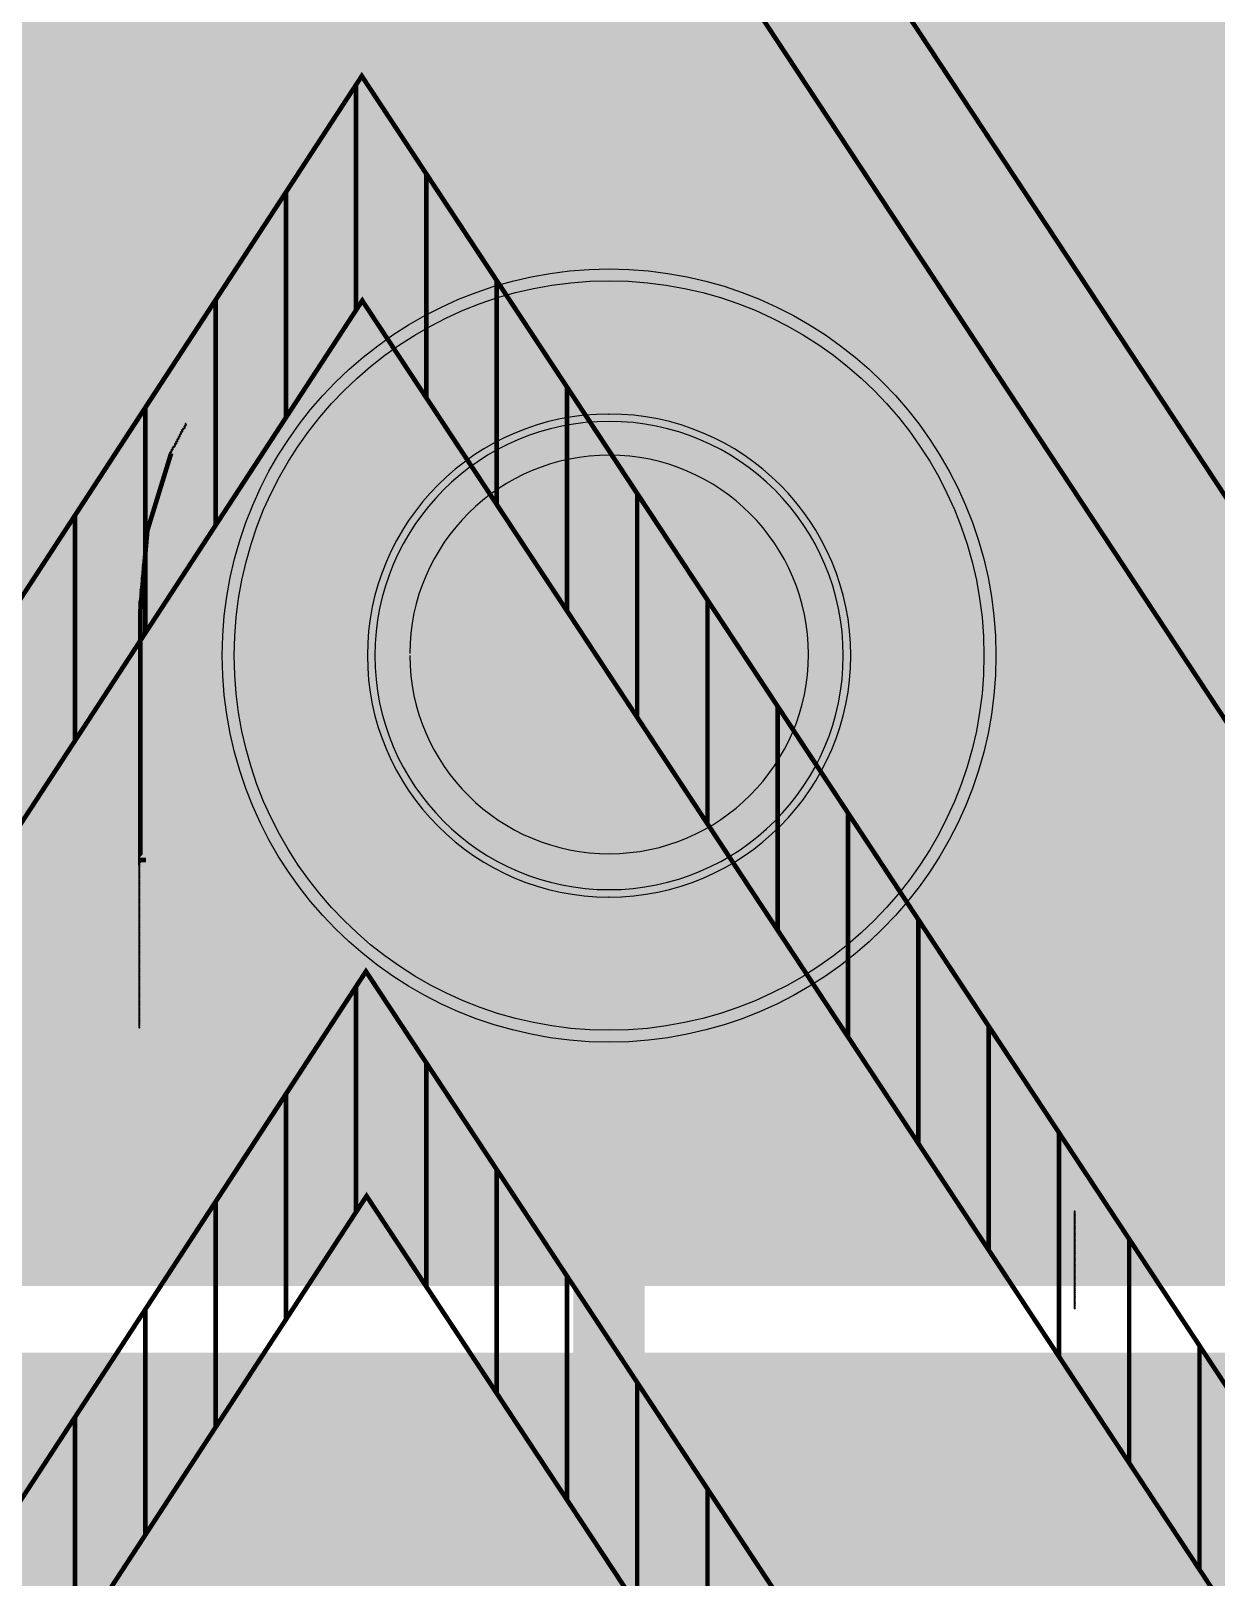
# Model space of a CAD drawing. Extents: x -57 to 2380, y -38 to 1737.
# Drawn here: x 566.4 to 666, y 459.1 to 589.1 of the extents above; entities that cross this region are included whole.
import ezdxf

# ---------------------------------------------------------------- set-up
doc = ezdxf.new("R2010")
doc.units = 9
for name, color, linetype, true_color in [('BottomLayer', 7, 'Continuous', 0x0000ff), ('BottomSolderMaskLayer', 7, 'Continuous', 0xaa00ff), ('Document', 7, 'Continuous', 0xffffff), ('Multi-Layer', 7, 'Continuous', 0xc0c0c0), ('TopLayer', 7, 'Continuous', 0xff0000), ('TopSilkLayer', 7, 'Continuous', 0xffff00), ('TopSolderMaskLayer', 7, 'Continuous', 0x800080)]:
    doc.layers.add(name, color=color, linetype=linetype, true_color=true_color)

msp = doc.modelspace()

# ---------------------------------------------------------------- hatches: boundary and pattern name
at = {"layer": 'BottomSolderMaskLayer'}
msp.add_hatch(color=256, dxfattribs=at).paths.add_polyline_path([(582.5, 536.61, 1), (647.5, 536.61, 1)])
at = {"layer": 'Document'}
for points in [[(830, 1191.61), (5, 1191.61), (5, 486.61), (830, 486.61)], [(765, 375.2), (765, 475.2), (65, 475.2), (65, 375.2)]]:
    msp.add_hatch(color=256, dxfattribs=at).paths.add_polyline_path(points)
at = {"layer": 'Multi-Layer'}
msp.add_hatch(color=256, dxfattribs=at).paths.add_polyline_path([(583.5, 536.61, 1), (646.5, 536.61, 1)])
at = {"layer": 'TopSolderMaskLayer'}
msp.add_hatch(color=256, dxfattribs=at).paths.add_polyline_path([(582.5, 536.61, 1), (647.5, 536.61, 1)])

# ---------------------------------------------------------------- linework, layer by layer
at = {"layer": 'BottomLayer', "const_width": 6}
msp.add_lwpolyline([(315, 536.61), (315, 425.2), (364.8, 475), (749, 475), (764, 490), (764, 638.4), (823.59, 698), (1461, 698), (1486.97, 723.97), (1486.97, 752.52), (1527.95, 793.5), (1537.63, 793.5), (1586.85, 793.5), (1680.9, 793.5), (1685.04, 789.37)], dxfattribs=at)
at = {"layer": 'BottomSolderMaskLayer'}
for points in [[(614.99, 556.91), (615.01, 556.91)], [(614.99, 516.31), (615.01, 516.31)]]:
    msp.add_lwpolyline(points, close=True, dxfattribs=at)
msp.add_circle((615, 536.61), 32.5, dxfattribs=at)
for centre, start, end in [((614.99, 536.61), 450, 270), ((615.01, 536.61), 270, 450)]:
    msp.add_arc(centre, 20.3, start, end, dxfattribs=at)
at = {"layer": 'Document'}
for points, const_width in [([(401.89, 1309.51), (593.49, 1019.54), (782.99, 1309.51), (1045.88, 1309.51), (727.92, 830.6), (1045.63, 349.48), (786.61, 349.48), (593.91, 641.68), (403.25, 349.48), (142.92, 349.48), (460.55, 830.49), (139.94, 1309.51), (401.89, 1309.51)], 0.39), ([(162.17, 359.84), (397.64, 359.84), (593.86, 660.56), (792.19, 359.84), (1026.38, 359.84), (715.5, 830.62), (1026.58, 1299.15), (788.59, 1299.15), (593.54, 1000.69), (396.32, 1299.15), (159.33, 1299.15), (472.99, 830.53), (162.17, 359.84)], 0.39), ([(1.9, 1186.61), (1.9, 486.61), (828.7, 486.61), (828.7, 1186.61), (1.9, 1186.61)], 6), ([(765, 586.61), (765, 486.61), (65, 486.61), (65, 586.61), (765, 586.61)], 5)]:
    msp.add_lwpolyline(points, close=True, dxfattribs=dict(at, const_width=const_width))
at = {"layer": 'Document', "const_width": 0.39}
for points in [[(420.17, 318.57), (594.22, 585.32), (770.16, 318.57)], [(682.32, 451.74), (664.61, 478.6), (623.27, 541.27), (617.36, 550.22), (611.46, 559.18), (599.65, 577.08), (594.22, 585.32), (587.84, 575.54), (581.93, 566.49), (576.02, 557.44), (570.12, 548.39), (564.21, 539.33), (552.4, 521.23), (546.5, 512.18), (540.59, 503.13), (534.69, 494.08), (463.82, 385.47)], [(593.74, 565.63), (593.74, 584.59)], [(599.65, 558.28), (599.65, 577.08)], [(587.84, 556.58), (587.84, 575.54)], [(605.55, 549.32), (605.55, 568.13)], [(425.77, 308.21), (594.26, 566.44), (605.55, 549.32), (611.46, 540.37), (617.36, 531.42), (623.27, 522.46), (629.17, 513.51), (652.8, 477.69), (658.7, 468.74), (682.32, 432.93)], [(581.93, 547.53), (581.93, 566.49)], [(764.58, 308.21), (594.26, 566.44)], [(611.46, 540.37), (611.46, 559.18)], [(576.02, 538.48), (576.02, 557.44)], [(575.7, 519.51), (575.6, 519.41), (575.6, 540.21), (576.2, 547.11), (578.2, 553.61)], [(617.36, 531.42), (617.36, 550.22)], [(570.12, 529.43), (570.12, 548.39)], [(623.27, 522.46), (623.27, 541.27)], [(629.17, 513.51), (629.17, 532.32)], [(635.08, 504.55), (635.08, 523.36)], [(576.1, 519.41), (575.6, 519.41)], [(640.98, 495.6), (640.98, 514.41)], [(442.69, 277.28), (594.57, 510.06), (748.1, 277.28)], [(670.51, 394.92), (640.98, 439.69), (629.17, 457.59), (623.27, 466.55), (594.57, 510.06), (587.84, 499.73), (576.02, 481.63), (564.21, 463.53), (552.4, 445.43), (540.59, 427.33), (528.78, 409.22), (499.25, 363.97), (487.44, 345.87), (475.63, 327.77), (463.82, 309.66)], [(593.74, 489.83), (593.74, 508.79)], [(646.89, 486.65), (646.89, 505.46)], [(599.65, 483.55), (599.65, 502.36)], [(587.84, 480.78), (587.84, 499.73)], [(652.8, 477.69), (652.8, 496.5)], [(605.55, 474.6), (605.55, 493.41)], [(742.53, 266.93), (594.62, 491.18), (448.3, 266.93)], [(457.91, 281.66), (511.06, 363.12), (546.5, 417.42), (552.4, 426.47), (581.93, 471.73), (594.62, 491.18), (617.36, 456.69), (635.08, 429.83), (640.98, 420.88), (646.89, 411.93), (670.51, 376.11)], [(581.93, 471.73), (581.93, 490.68)], [(658.7, 468.74), (658.7, 487.55)], [(611.46, 465.65), (611.46, 484.45)], [(576.02, 462.68), (576.02, 481.63)], [(664.61, 459.79), (664.61, 478.6)], [(617.36, 456.69), (617.36, 475.5)], [(570.12, 453.63), (570.12, 472.58)], [(623.27, 447.74), (623.27, 466.55)]]:
    msp.add_lwpolyline(points, dxfattribs=at)
at = {"layer": 'Document'}
for centre, radius, start, end in [((578.83, 554.96), 0.05, 66.8699, 6.8699), ((578.93, 555.16), 0.05, 66.8699, 6.8699), ((578.93, 555.06), 0.05, 66.8699, 6.8699), ((579.03, 555.36), 0.05, 66.8699, 6.8699), ((579.03, 555.26), 0.05, 66.8699, 6.8699), ((579.13, 555.56), 0.05, 66.8699, 6.8699), ((579.13, 555.46), 0.05, 66.8699, 6.8699), ((579.23, 555.66), 0.05, 66.8699, 6.8699), ((579.33, 555.86), 0.05, 66.8699, 6.8699), ((579.33, 555.76), 0.05, 66.8699, 6.8699), ((579.43, 556.06), 0.05, 66.8699, 6.8699), ((579.43, 555.96), 0.05, 66.8699, 6.8699), ((578.13, 553.66), 0.05, 66.8699, 6.8699), ((578.23, 553.86), 0.05, 66.8699, 6.8699), ((578.23, 553.76), 0.05, 66.8699, 6.8699), ((578.33, 554.06), 0.05, 66.8699, 6.8699), ((578.33, 553.96), 0.05, 66.8699, 6.8699), ((578.43, 554.16), 0.05, 66.8699, 6.8699), ((578.53, 554.36), 0.05, 66.8699, 6.8699), ((578.53, 554.26), 0.05, 66.8699, 6.8699), ((578.63, 554.56), 0.05, 66.8699, 6.8699), ((578.63, 554.46), 0.05, 66.8699, 6.8699), ((578.73, 554.76), 0.05, 66.8699, 6.8699), ((578.73, 554.66), 0.05, 66.8699, 6.8699), ((578.83, 554.86), 0.05, 66.8699, 6.8699), ((577.73, 552.36), 0.05, 66.8699, 6.8699), ((577.83, 552.66), 0.05, 66.8699, 6.8699), ((577.83, 552.56), 0.05, 66.8699, 6.8699), ((577.83, 552.46), 0.05, 66.8699, 6.8699), ((577.93, 553.06), 0.05, 66.8699, 6.8699), ((577.93, 552.96), 0.05, 66.8699, 6.8699), ((577.93, 552.86), 0.05, 66.8699, 6.8699), ((577.93, 552.76), 0.05, 66.8699, 6.8699), ((578.03, 553.36), 0.05, 66.8699, 6.8699), ((578.03, 553.26), 0.05, 66.8699, 6.8699), ((578.03, 553.16), 0.05, 66.8699, 6.8699), ((578.13, 553.56), 0.05, 66.8699, 6.8699), ((578.13, 553.46), 0.05, 66.8699, 6.8699), ((615, 536.7), 16.75, 180.3079, 179.6921), ((615, 536.7), 16.75, 180.3079, 179.6921), ((577.33, 551.06), 0.05, 66.8699, 6.8699), ((577.43, 551.36), 0.05, 66.8699, 6.8699), ((577.43, 551.26), 0.05, 66.8699, 6.8699), ((577.43, 551.16), 0.05, 66.8699, 6.8699), ((577.53, 551.66), 0.05, 66.8699, 6.8699), ((577.53, 551.56), 0.05, 66.8699, 6.8699), ((577.53, 551.46), 0.05, 66.8699, 6.8699), ((577.63, 552.06), 0.05, 66.8699, 6.8699), ((577.63, 551.96), 0.05, 66.8699, 6.8699), ((577.63, 551.86), 0.05, 66.8699, 6.8699), ((577.63, 551.76), 0.05, 66.8699, 6.8699), ((577.73, 552.26), 0.05, 66.8699, 6.8699), ((577.73, 552.16), 0.05, 66.8699, 6.8699), ((576.93, 549.76), 0.05, 66.8699, 6.8699), ((577.03, 550.06), 0.05, 66.8699, 6.8699), ((577.03, 549.96), 0.05, 66.8699, 6.8699), ((577.03, 549.86), 0.05, 66.8699, 6.8699), ((577.13, 550.36), 0.05, 66.8699, 6.8699), ((577.13, 550.26), 0.05, 66.8699, 6.8699), ((577.13, 550.16), 0.05, 66.8699, 6.8699), ((577.23, 550.76), 0.05, 66.8699, 6.8699), ((577.23, 550.66), 0.05, 66.8699, 6.8699), ((577.23, 550.56), 0.05, 66.8699, 6.8699), ((577.23, 550.46), 0.05, 66.8699, 6.8699), ((577.33, 550.96), 0.05, 66.8699, 6.8699), ((577.33, 550.86), 0.05, 66.8699, 6.8699), ((576.63, 548.76), 0.05, 66.8699, 6.8699), ((576.63, 548.66), 0.05, 66.8699, 6.8699), ((576.63, 548.56), 0.05, 66.8699, 6.8699), ((576.63, 548.46), 0.05, 66.8699, 6.8699), ((576.73, 549.06), 0.05, 66.8699, 6.8699), ((576.73, 548.96), 0.05, 66.8699, 6.8699), ((576.73, 548.86), 0.05, 66.8699, 6.8699), ((576.83, 549.36), 0.05, 66.8699, 6.8699), ((576.83, 549.26), 0.05, 66.8699, 6.8699), ((576.83, 549.16), 0.05, 66.8699, 6.8699), ((576.93, 549.66), 0.05, 66.8699, 6.8699), ((576.93, 549.56), 0.05, 66.8699, 6.8699), ((576.93, 549.46), 0.05, 66.8699, 6.8699), ((576.23, 547.46), 0.05, 66.8699, 6.8699), ((576.23, 547.36), 0.05, 66.8699, 6.8699), ((576.23, 547.26), 0.05, 66.8699, 6.8699), ((576.23, 547.16), 0.05, 66.8699, 6.8699), ((576.33, 547.76), 0.05, 66.8699, 6.8699), ((576.33, 547.66), 0.05, 66.8699, 6.8699), ((576.33, 547.56), 0.05, 66.8699, 6.8699), ((576.43, 548.06), 0.05, 66.8699, 6.8699), ((576.43, 547.96), 0.05, 66.8699, 6.8699), ((576.43, 547.86), 0.05, 66.8699, 6.8699), ((576.53, 548.36), 0.05, 66.8699, 6.8699), ((576.53, 548.26), 0.05, 66.8699, 6.8699), ((576.53, 548.16), 0.05, 66.8699, 6.8699), ((576.03, 546.26), 0.05, 66.8699, 6.8699), ((576.03, 546.16), 0.05, 66.8699, 6.8699), ((576.03, 546.06), 0.05, 66.8699, 6.8699), ((576.03, 545.96), 0.05, 66.8699, 6.8699), ((576.03, 545.86), 0.05, 66.8699, 6.8699), ((576.13, 547.06), 0.05, 66.8699, 6.8699), ((576.13, 546.96), 0.05, 66.8699, 6.8699), ((576.13, 546.86), 0.05, 66.8699, 6.8699), ((576.13, 546.76), 0.05, 66.8699, 6.8699), ((576.13, 546.66), 0.05, 66.8699, 6.8699), ((576.13, 546.56), 0.05, 66.8699, 6.8699), ((576.13, 546.46), 0.05, 66.8699, 6.8699), ((576.13, 546.36), 0.05, 66.8699, 6.8699), ((575.93, 545.26), 0.05, 66.8699, 6.8699), ((575.93, 545.16), 0.05, 66.8699, 6.8699), ((575.93, 545.06), 0.05, 66.8699, 6.8699), ((575.93, 544.96), 0.05, 66.8699, 6.8699), ((575.93, 544.86), 0.05, 66.8699, 6.8699), ((575.93, 544.76), 0.05, 66.8699, 6.8699), ((575.93, 544.66), 0.05, 66.8699, 6.8699), ((575.93, 544.56), 0.05, 66.8699, 6.8699), ((576.03, 545.76), 0.05, 66.8699, 6.8699), ((576.03, 545.66), 0.05, 66.8699, 6.8699), ((576.03, 545.56), 0.05, 66.8699, 6.8699), ((576.03, 545.46), 0.05, 66.8699, 6.8699), ((576.03, 545.36), 0.05, 66.8699, 6.8699), ((575.83, 544.26), 0.05, 66.8699, 6.8699), ((575.83, 544.16), 0.05, 66.8699, 6.8699), ((575.83, 544.06), 0.05, 66.8699, 6.8699), ((575.83, 543.96), 0.05, 66.8699, 6.8699), ((575.83, 543.86), 0.05, 66.8699, 6.8699), ((575.83, 543.76), 0.05, 66.8699, 6.8699), ((575.83, 543.66), 0.05, 66.8699, 6.8699), ((575.83, 543.56), 0.05, 66.8699, 6.8699), ((575.83, 543.46), 0.05, 66.8699, 6.8699), ((575.83, 543.36), 0.05, 66.8699, 6.8699), ((575.83, 543.26), 0.05, 66.8699, 6.8699), ((575.93, 544.46), 0.05, 66.8699, 6.8699), ((575.93, 544.36), 0.05, 66.8699, 6.8699), ((575.63, 542.16), 0.05, 66.8699, 6.8699), ((575.63, 542.06), 0.05, 66.8699, 6.8699), ((575.63, 541.96), 0.05, 66.8699, 6.8699), ((575.73, 543.16), 0.05, 66.8699, 6.8699), ((575.73, 543.06), 0.05, 66.8699, 6.8699), ((575.73, 542.96), 0.05, 66.8699, 6.8699), ((575.73, 542.86), 0.05, 66.8699, 6.8699), ((575.73, 542.76), 0.05, 66.8699, 6.8699), ((575.73, 542.66), 0.05, 66.8699, 6.8699), ((575.73, 542.56), 0.05, 66.8699, 6.8699), ((575.73, 542.46), 0.05, 66.8699, 6.8699), ((575.73, 542.36), 0.05, 66.8699, 6.8699), ((575.73, 542.26), 0.05, 66.8699, 6.8699), ((575.53, 541.16), 0.05, 66.8699, 6.8699), ((575.53, 541.06), 0.05, 66.8699, 6.8699), ((575.53, 540.96), 0.05, 66.8699, 6.8699), ((575.53, 540.86), 0.05, 66.8699, 6.8699), ((575.53, 540.76), 0.05, 66.8699, 6.8699), ((575.53, 540.66), 0.05, 66.8699, 6.8699), ((575.63, 541.86), 0.05, 66.8699, 6.8699), ((575.63, 541.76), 0.05, 66.8699, 6.8699), ((575.63, 541.66), 0.05, 66.8699, 6.8699), ((575.63, 541.56), 0.05, 66.8699, 6.8699), ((575.63, 541.46), 0.05, 66.8699, 6.8699), ((575.63, 541.36), 0.05, 66.8699, 6.8699), ((575.63, 541.26), 0.05, 66.8699, 6.8699), ((575.53, 540.56), 0.05, 66.8699, 6.8699), ((575.53, 540.46), 0.05, 66.8699, 6.8699), ((575.53, 540.36), 0.05, 66.8699, 6.8699), ((575.53, 540.26), 0.05, 66.8699, 6.8699), ((575.53, 540.16), 0.05, 66.8699, 6.8699), ((575.53, 540.06), 0.05, 66.8699, 6.8699), ((575.53, 539.96), 0.05, 66.8699, 6.8699), ((575.53, 539.86), 0.05, 66.8699, 6.8699), ((575.53, 539.76), 0.05, 66.8699, 6.8699), ((575.53, 539.66), 0.05, 66.8699, 6.8699), ((575.53, 539.56), 0.05, 66.8699, 6.8699), ((575.53, 539.46), 0.05, 66.8699, 6.8699), ((575.53, 539.36), 0.05, 66.8699, 6.8699), ((575.53, 539.26), 0.05, 66.8699, 6.8699), ((575.53, 539.16), 0.05, 66.8699, 6.8699), ((575.53, 539.06), 0.05, 66.8699, 6.8699), ((575.53, 538.96), 0.05, 66.8699, 6.8699), ((575.53, 538.86), 0.05, 66.8699, 6.8699), ((575.53, 538.76), 0.05, 66.8699, 6.8699), ((575.53, 538.66), 0.05, 66.8699, 6.8699), ((575.53, 538.56), 0.05, 66.8699, 6.8699), ((575.53, 538.46), 0.05, 66.8699, 6.8699), ((575.53, 538.36), 0.05, 66.8699, 6.8699), ((575.53, 538.26), 0.05, 66.8699, 6.8699), ((575.53, 538.16), 0.05, 66.8699, 6.8699), ((575.53, 538.06), 0.05, 66.8699, 6.8699), ((575.53, 537.96), 0.05, 66.8699, 6.8699), ((575.53, 537.86), 0.05, 66.8699, 6.8699), ((575.53, 537.76), 0.05, 66.8699, 6.8699), ((575.53, 537.66), 0.05, 66.8699, 6.8699), ((575.53, 537.56), 0.05, 66.8699, 6.8699), ((575.53, 537.46), 0.05, 66.8699, 6.8699), ((575.53, 537.36), 0.05, 66.8699, 6.8699), ((575.53, 537.26), 0.05, 66.8699, 6.8699), ((575.53, 537.16), 0.05, 66.8699, 6.8699), ((575.53, 537.06), 0.05, 66.8699, 6.8699), ((575.53, 536.96), 0.05, 66.8699, 6.8699), ((575.53, 536.86), 0.05, 66.8699, 6.8699), ((575.53, 536.76), 0.05, 66.8699, 6.8699), ((575.53, 536.66), 0.05, 66.8699, 6.8699), ((575.53, 536.56), 0.05, 66.8699, 6.8699), ((575.53, 536.46), 0.05, 66.8699, 6.8699), ((575.53, 536.36), 0.05, 66.8699, 6.8699), ((575.53, 536.26), 0.05, 66.8699, 6.8699), ((575.53, 536.16), 0.05, 66.8699, 6.8699), ((575.53, 536.06), 0.05, 66.8699, 6.8699), ((575.53, 535.96), 0.05, 66.8699, 6.8699), ((575.53, 535.86), 0.05, 66.8699, 6.8699), ((575.53, 535.76), 0.05, 66.8699, 6.8699), ((575.53, 535.66), 0.05, 66.8699, 6.8699), ((575.53, 535.56), 0.05, 66.8699, 6.8699), ((575.53, 535.46), 0.05, 66.8699, 6.8699), ((575.53, 535.36), 0.05, 66.8699, 6.8699), ((575.53, 535.26), 0.05, 66.8699, 6.8699), ((575.53, 535.16), 0.05, 66.8699, 6.8699), ((575.53, 535.06), 0.05, 66.8699, 6.8699), ((575.53, 534.96), 0.05, 66.8699, 6.8699), ((575.53, 534.86), 0.05, 66.8699, 6.8699), ((575.53, 534.76), 0.05, 66.8699, 6.8699), ((575.53, 534.66), 0.05, 66.8699, 6.8699), ((575.53, 534.56), 0.05, 66.8699, 6.8699), ((575.53, 534.46), 0.05, 66.8699, 6.8699), ((575.53, 534.36), 0.05, 66.8699, 6.8699), ((575.53, 534.26), 0.05, 66.8699, 6.8699), ((575.53, 534.16), 0.05, 66.8699, 6.8699), ((575.53, 534.06), 0.05, 66.8699, 6.8699), ((575.53, 533.96), 0.05, 66.8699, 6.8699), ((575.53, 533.86), 0.05, 66.8699, 6.8699), ((575.53, 533.76), 0.05, 66.8699, 6.8699), ((575.53, 533.66), 0.05, 66.8699, 6.8699), ((575.53, 533.56), 0.05, 66.8699, 6.8699), ((575.53, 533.46), 0.05, 66.8699, 6.8699), ((575.53, 533.36), 0.05, 66.8699, 6.8699), ((575.53, 533.26), 0.05, 66.8699, 6.8699), ((575.53, 533.16), 0.05, 66.8699, 6.8699), ((575.53, 533.06), 0.05, 66.8699, 6.8699), ((575.53, 532.96), 0.05, 66.8699, 6.8699), ((575.53, 532.86), 0.05, 66.8699, 6.8699), ((575.53, 532.76), 0.05, 66.8699, 6.8699), ((575.53, 532.66), 0.05, 66.8699, 6.8699), ((575.53, 532.56), 0.05, 66.8699, 6.8699), ((575.53, 532.46), 0.05, 66.8699, 6.8699), ((575.53, 532.36), 0.05, 66.8699, 6.8699), ((575.53, 532.26), 0.05, 66.8699, 6.8699), ((575.53, 532.16), 0.05, 66.8699, 6.8699), ((575.53, 532.06), 0.05, 66.8699, 6.8699), ((575.53, 531.96), 0.05, 66.8699, 6.8699), ((575.53, 531.86), 0.05, 66.8699, 6.8699), ((575.53, 531.76), 0.05, 66.8699, 6.8699), ((575.53, 531.66), 0.05, 66.8699, 6.8699), ((575.53, 531.56), 0.05, 66.8699, 6.8699), ((575.53, 531.46), 0.05, 66.8699, 6.8699), ((575.53, 531.36), 0.05, 66.8699, 6.8699), ((575.53, 531.26), 0.05, 66.8699, 6.8699), ((575.53, 531.16), 0.05, 66.8699, 6.8699), ((575.53, 531.06), 0.05, 66.8699, 6.8699), ((575.53, 530.96), 0.05, 66.8699, 6.8699), ((575.53, 530.86), 0.05, 66.8699, 6.8699), ((575.53, 530.76), 0.05, 66.8699, 6.8699), ((575.53, 530.66), 0.05, 66.8699, 6.8699), ((575.53, 530.56), 0.05, 66.8699, 6.8699), ((575.53, 530.46), 0.05, 66.8699, 6.8699), ((575.53, 530.36), 0.05, 66.8699, 6.8699), ((575.53, 530.26), 0.05, 66.8699, 6.8699), ((575.53, 530.16), 0.05, 66.8699, 6.8699), ((575.53, 530.06), 0.05, 66.8699, 6.8699), ((575.53, 529.96), 0.05, 66.8699, 6.8699), ((575.53, 529.86), 0.05, 66.8699, 6.8699), ((575.53, 529.76), 0.05, 66.8699, 6.8699), ((575.53, 529.66), 0.05, 66.8699, 6.8699), ((575.53, 529.56), 0.05, 66.8699, 6.8699), ((575.53, 529.46), 0.05, 66.8699, 6.8699), ((575.53, 529.36), 0.05, 66.8699, 6.8699), ((575.53, 529.26), 0.05, 66.8699, 6.8699), ((575.53, 529.16), 0.05, 66.8699, 6.8699), ((575.53, 529.06), 0.05, 66.8699, 6.8699), ((575.53, 528.96), 0.05, 66.8699, 6.8699), ((575.53, 528.86), 0.05, 66.8699, 6.8699), ((575.53, 528.76), 0.05, 66.8699, 6.8699), ((575.53, 528.66), 0.05, 66.8699, 6.8699), ((575.53, 528.56), 0.05, 66.8699, 6.8699), ((575.53, 528.46), 0.05, 66.8699, 6.8699), ((575.53, 528.36), 0.05, 66.8699, 6.8699), ((575.53, 528.26), 0.05, 66.8699, 6.8699), ((575.53, 528.16), 0.05, 66.8699, 6.8699), ((575.53, 528.06), 0.05, 66.8699, 6.8699), ((575.53, 527.96), 0.05, 66.8699, 6.8699), ((575.53, 527.86), 0.05, 66.8699, 6.8699), ((575.53, 527.76), 0.05, 66.8699, 6.8699), ((575.53, 527.66), 0.05, 66.8699, 6.8699), ((575.53, 527.56), 0.05, 66.8699, 6.8699), ((575.53, 527.46), 0.05, 66.8699, 6.8699), ((575.53, 527.36), 0.05, 66.8699, 6.8699), ((575.53, 527.26), 0.05, 66.8699, 6.8699), ((575.53, 527.16), 0.05, 66.8699, 6.8699), ((575.53, 527.06), 0.05, 66.8699, 6.8699), ((575.53, 526.96), 0.05, 66.8699, 6.8699), ((575.53, 526.86), 0.05, 66.8699, 6.8699), ((575.53, 526.76), 0.05, 66.8699, 6.8699), ((575.53, 526.66), 0.05, 66.8699, 6.8699), ((575.53, 526.56), 0.05, 66.8699, 6.8699), ((575.53, 526.46), 0.05, 66.8699, 6.8699), ((575.53, 526.36), 0.05, 66.8699, 6.8699), ((575.53, 526.26), 0.05, 66.8699, 6.8699), ((575.53, 526.16), 0.05, 66.8699, 6.8699), ((575.53, 526.06), 0.05, 66.8699, 6.8699), ((575.53, 525.96), 0.05, 66.8699, 6.8699), ((575.53, 525.86), 0.05, 66.8699, 6.8699), ((575.53, 525.76), 0.05, 66.8699, 6.8699), ((575.53, 525.66), 0.05, 66.8699, 6.8699), ((575.53, 525.56), 0.05, 66.8699, 6.8699), ((575.53, 525.46), 0.05, 66.8699, 6.8699), ((575.53, 525.36), 0.05, 66.8699, 6.8699), ((575.53, 525.26), 0.05, 66.8699, 6.8699), ((575.53, 525.16), 0.05, 66.8699, 6.8699), ((575.53, 525.06), 0.05, 66.8699, 6.8699), ((575.53, 524.96), 0.05, 66.8699, 6.8699), ((575.53, 524.86), 0.05, 66.8699, 6.8699), ((575.53, 524.76), 0.05, 66.8699, 6.8699), ((575.53, 524.66), 0.05, 66.8699, 6.8699), ((575.53, 524.56), 0.05, 66.8699, 6.8699), ((575.53, 524.46), 0.05, 66.8699, 6.8699), ((575.53, 524.36), 0.05, 66.8699, 6.8699), ((575.53, 524.26), 0.05, 66.8699, 6.8699), ((575.53, 524.16), 0.05, 66.8699, 6.8699), ((575.53, 524.06), 0.05, 66.8699, 6.8699), ((575.53, 523.96), 0.05, 66.8699, 6.8699), ((575.53, 523.86), 0.05, 66.8699, 6.8699), ((575.53, 523.76), 0.05, 66.8699, 6.8699), ((575.53, 523.66), 0.05, 66.8699, 6.8699), ((575.53, 523.56), 0.05, 66.8699, 6.8699), ((575.53, 523.46), 0.05, 66.8699, 6.8699), ((575.53, 523.36), 0.05, 66.8699, 6.8699), ((575.53, 523.26), 0.05, 66.8699, 6.8699), ((575.53, 523.16), 0.05, 66.8699, 6.8699), ((575.53, 523.06), 0.05, 66.8699, 6.8699), ((575.53, 522.96), 0.05, 66.8699, 6.8699), ((575.53, 522.86), 0.05, 66.8699, 6.8699), ((575.53, 522.76), 0.05, 66.8699, 6.8699), ((575.53, 522.66), 0.05, 66.8699, 6.8699), ((575.53, 522.56), 0.05, 66.8699, 6.8699), ((575.53, 522.46), 0.05, 66.8699, 6.8699), ((575.53, 522.36), 0.05, 66.8699, 6.8699), ((575.53, 522.26), 0.05, 66.8699, 6.8699), ((575.53, 522.16), 0.05, 66.8699, 6.8699), ((575.53, 522.06), 0.05, 66.8699, 6.8699), ((575.53, 521.96), 0.05, 66.8699, 6.8699), ((575.53, 521.86), 0.05, 66.8699, 6.8699), ((575.53, 521.76), 0.05, 66.8699, 6.8699), ((575.53, 521.66), 0.05, 66.8699, 6.8699), ((575.53, 521.56), 0.05, 66.8699, 6.8699), ((575.53, 521.46), 0.05, 66.8699, 6.8699), ((575.53, 521.36), 0.05, 66.8699, 6.8699), ((575.53, 521.26), 0.05, 66.8699, 6.8699), ((575.53, 521.16), 0.05, 66.8699, 6.8699), ((575.53, 521.06), 0.05, 66.8699, 6.8699), ((575.53, 520.96), 0.05, 66.8699, 6.8699), ((575.53, 520.86), 0.05, 66.8699, 6.8699), ((575.53, 520.76), 0.05, 66.8699, 6.8699), ((575.53, 520.66), 0.05, 66.8699, 6.8699), ((575.53, 520.56), 0.05, 66.8699, 6.8699), ((575.53, 520.46), 0.05, 66.8699, 6.8699), ((575.53, 520.36), 0.05, 66.8699, 6.8699), ((575.53, 520.26), 0.05, 66.8699, 6.8699), ((575.53, 520.16), 0.05, 66.8699, 6.8699), ((575.53, 520.06), 0.05, 66.8699, 6.8699), ((575.53, 519.96), 0.05, 66.8699, 6.8699), ((575.53, 519.86), 0.05, 66.8699, 6.8699), ((575.53, 519.76), 0.05, 66.8699, 6.8699), ((575.53, 519.66), 0.05, 66.8699, 6.8699), ((575.53, 519.56), 0.05, 66.8699, 6.8699), ((575.53, 519.46), 0.05, 66.8699, 6.8699), ((575.53, 519.36), 0.05, 66.8699, 6.8699), ((575.53, 519.26), 0.05, 66.8699, 6.8699), ((575.53, 519.16), 0.05, 66.8699, 6.8699), ((575.53, 519.06), 0.05, 66.8699, 6.8699), ((575.53, 518.96), 0.05, 66.8699, 6.8699), ((575.53, 518.86), 0.05, 66.8699, 6.8699), ((575.53, 518.76), 0.05, 66.8699, 6.8699), ((575.53, 518.66), 0.05, 66.8699, 6.8699), ((575.53, 518.56), 0.05, 66.8699, 6.8699), ((575.63, 519.36), 0.05, 66.8699, 6.8699), ((575.53, 518.46), 0.05, 66.8699, 6.8699), ((575.53, 518.36), 0.05, 66.8699, 6.8699), ((575.53, 518.26), 0.05, 66.8699, 6.8699), ((575.53, 518.16), 0.05, 66.8699, 6.8699), ((575.53, 518.06), 0.05, 66.8699, 6.8699), ((575.53, 517.96), 0.05, 66.8699, 6.8699), ((575.53, 517.86), 0.05, 66.8699, 6.8699), ((575.53, 517.76), 0.05, 66.8699, 6.8699), ((575.53, 517.66), 0.05, 66.8699, 6.8699), ((575.53, 517.56), 0.05, 66.8699, 6.8699), ((575.53, 517.46), 0.05, 66.8699, 6.8699), ((575.53, 517.36), 0.05, 66.8699, 6.8699), ((575.53, 517.26), 0.05, 66.8699, 6.8699), ((575.53, 517.16), 0.05, 66.8699, 6.8699), ((575.53, 517.06), 0.05, 66.8699, 6.8699), ((575.53, 516.96), 0.05, 66.8699, 6.8699), ((575.53, 516.86), 0.05, 66.8699, 6.8699), ((575.53, 516.76), 0.05, 66.8699, 6.8699), ((575.53, 516.66), 0.05, 66.8699, 6.8699), ((575.53, 516.56), 0.05, 66.8699, 6.8699), ((575.53, 516.46), 0.05, 66.8699, 6.8699), ((575.53, 516.36), 0.05, 66.8699, 6.8699), ((575.53, 516.26), 0.05, 66.8699, 6.8699), ((575.53, 516.16), 0.05, 66.8699, 6.8699), ((575.53, 516.06), 0.05, 66.8699, 6.8699), ((575.53, 515.96), 0.05, 66.8699, 6.8699), ((575.53, 515.86), 0.05, 66.8699, 6.8699), ((575.53, 515.76), 0.05, 66.8699, 6.8699), ((575.53, 515.66), 0.05, 66.8699, 6.8699), ((575.53, 515.56), 0.05, 66.8699, 6.8699), ((575.53, 515.46), 0.05, 66.8699, 6.8699), ((575.53, 515.36), 0.05, 66.8699, 6.8699), ((575.53, 515.26), 0.05, 66.8699, 6.8699), ((575.53, 515.16), 0.05, 66.8699, 6.8699), ((575.53, 515.06), 0.05, 66.8699, 6.8699), ((575.53, 514.96), 0.05, 66.8699, 6.8699), ((575.53, 514.86), 0.05, 66.8699, 6.8699), ((575.53, 514.76), 0.05, 66.8699, 6.8699), ((575.53, 514.66), 0.05, 66.8699, 6.8699), ((575.53, 514.56), 0.05, 66.8699, 6.8699), ((575.53, 514.46), 0.05, 66.8699, 6.8699), ((575.53, 514.36), 0.05, 66.8699, 6.8699), ((575.53, 514.26), 0.05, 66.8699, 6.8699), ((575.53, 514.16), 0.05, 66.8699, 6.8699), ((575.53, 514.06), 0.05, 66.8699, 6.8699), ((575.53, 513.96), 0.05, 66.8699, 6.8699), ((575.53, 513.86), 0.05, 66.8699, 6.8699), ((575.53, 513.76), 0.05, 66.8699, 6.8699), ((575.53, 513.66), 0.05, 66.8699, 6.8699), ((575.53, 513.56), 0.05, 66.8699, 6.8699), ((575.53, 513.46), 0.05, 66.8699, 6.8699), ((575.53, 513.36), 0.05, 66.8699, 6.8699), ((575.53, 513.26), 0.05, 66.8699, 6.8699), ((575.53, 513.16), 0.05, 66.8699, 6.8699), ((575.53, 513.06), 0.05, 66.8699, 6.8699), ((575.53, 512.96), 0.05, 66.8699, 6.8699), ((575.53, 512.86), 0.05, 66.8699, 6.8699), ((575.53, 512.76), 0.05, 66.8699, 6.8699), ((575.53, 512.66), 0.05, 66.8699, 6.8699), ((575.53, 512.56), 0.05, 66.8699, 6.8699), ((575.53, 512.46), 0.05, 66.8699, 6.8699), ((575.53, 512.36), 0.05, 66.8699, 6.8699), ((575.53, 512.26), 0.05, 66.8699, 6.8699), ((575.53, 512.16), 0.05, 66.8699, 6.8699), ((575.53, 512.06), 0.05, 66.8699, 6.8699), ((575.53, 511.96), 0.05, 66.8699, 6.8699), ((575.53, 511.86), 0.05, 66.8699, 6.8699), ((575.53, 511.76), 0.05, 66.8699, 6.8699), ((575.53, 511.66), 0.05, 66.8699, 6.8699), ((575.53, 511.56), 0.05, 66.8699, 6.8699), ((575.53, 511.46), 0.05, 66.8699, 6.8699), ((575.53, 511.36), 0.05, 66.8699, 6.8699), ((575.53, 511.26), 0.05, 66.8699, 6.8699), ((575.53, 511.16), 0.05, 66.8699, 6.8699), ((575.53, 511.06), 0.05, 66.8699, 6.8699), ((575.53, 510.96), 0.05, 66.8699, 6.8699), ((575.53, 510.86), 0.05, 66.8699, 6.8699), ((575.53, 510.76), 0.05, 66.8699, 6.8699), ((575.53, 510.66), 0.05, 66.8699, 6.8699), ((575.53, 510.56), 0.05, 66.8699, 6.8699), ((575.53, 510.46), 0.05, 66.8699, 6.8699), ((575.53, 510.36), 0.05, 66.8699, 6.8699), ((575.53, 510.26), 0.05, 66.8699, 6.8699), ((575.53, 510.16), 0.05, 66.8699, 6.8699), ((575.53, 510.06), 0.05, 66.8699, 6.8699), ((575.53, 509.96), 0.05, 66.8699, 6.8699), ((575.53, 509.86), 0.05, 66.8699, 6.8699), ((575.53, 509.76), 0.05, 66.8699, 6.8699), ((575.53, 509.66), 0.05, 66.8699, 6.8699), ((575.53, 509.56), 0.05, 66.8699, 6.8699), ((575.53, 509.46), 0.05, 66.8699, 6.8699), ((575.53, 509.36), 0.05, 66.8699, 6.8699), ((575.53, 509.26), 0.05, 66.8699, 6.8699), ((575.53, 509.16), 0.05, 66.8699, 6.8699), ((575.53, 509.06), 0.05, 66.8699, 6.8699), ((575.53, 508.96), 0.05, 66.8699, 6.8699), ((575.53, 508.86), 0.05, 66.8699, 6.8699), ((575.53, 508.76), 0.05, 66.8699, 6.8699), ((575.53, 508.66), 0.05, 66.8699, 6.8699), ((575.53, 508.56), 0.05, 66.8699, 6.8699), ((575.53, 508.46), 0.05, 66.8699, 6.8699), ((575.53, 508.36), 0.05, 66.8699, 6.8699), ((575.53, 508.26), 0.05, 66.8699, 6.8699), ((575.53, 508.16), 0.05, 66.8699, 6.8699), ((575.53, 508.06), 0.05, 66.8699, 6.8699), ((575.53, 507.96), 0.05, 66.8699, 6.8699), ((575.53, 507.86), 0.05, 66.8699, 6.8699), ((575.53, 507.76), 0.05, 66.8699, 6.8699), ((575.53, 507.66), 0.05, 66.8699, 6.8699), ((575.53, 507.56), 0.05, 66.8699, 6.8699), ((575.53, 507.46), 0.05, 66.8699, 6.8699), ((575.53, 507.36), 0.05, 66.8699, 6.8699), ((575.53, 507.26), 0.05, 66.8699, 6.8699), ((575.53, 507.16), 0.05, 66.8699, 6.8699), ((575.53, 507.06), 0.05, 66.8699, 6.8699), ((575.53, 506.96), 0.05, 66.8699, 6.8699), ((575.53, 506.86), 0.05, 66.8699, 6.8699), ((575.53, 506.76), 0.05, 66.8699, 6.8699), ((575.53, 506.66), 0.05, 66.8699, 6.8699), ((575.53, 506.56), 0.05, 66.8699, 6.8699), ((575.53, 506.46), 0.05, 66.8699, 6.8699), ((575.53, 506.36), 0.05, 66.8699, 6.8699), ((575.53, 506.26), 0.05, 66.8699, 6.8699), ((575.53, 506.16), 0.05, 66.8699, 6.8699), ((575.53, 506.06), 0.05, 66.8699, 6.8699), ((575.53, 505.96), 0.05, 66.8699, 6.8699), ((575.53, 505.86), 0.05, 66.8699, 6.8699), ((575.53, 505.76), 0.05, 66.8699, 6.8699), ((575.53, 505.66), 0.05, 66.8699, 6.8699), ((575.53, 505.56), 0.05, 66.8699, 6.8699), ((575.53, 505.46), 0.05, 66.8699, 6.8699), ((575.53, 505.36), 0.05, 66.8699, 6.8699), ((654.13, 489.86), 0.05, 66.8699, 6.8699), ((654.13, 489.76), 0.05, 66.8699, 6.8699), ((654.13, 489.66), 0.05, 66.8699, 6.8699), ((654.13, 489.56), 0.05, 66.8699, 6.8699), ((654.13, 489.46), 0.05, 66.8699, 6.8699), ((654.13, 489.36), 0.05, 66.8699, 6.8699), ((654.13, 489.26), 0.05, 66.8699, 6.8699), ((654.13, 489.16), 0.05, 66.8699, 6.8699), ((654.13, 489.06), 0.05, 66.8699, 6.8699), ((654.13, 488.96), 0.05, 66.8699, 6.8699), ((654.13, 488.86), 0.05, 66.8699, 6.8699), ((654.13, 488.76), 0.05, 66.8699, 6.8699), ((654.13, 488.66), 0.05, 66.8699, 6.8699), ((654.13, 488.56), 0.05, 66.8699, 6.8699), ((654.13, 488.46), 0.05, 66.8699, 6.8699), ((654.13, 488.36), 0.05, 66.8699, 6.8699), ((654.13, 488.26), 0.05, 66.8699, 6.8699), ((654.13, 488.16), 0.05, 66.8699, 6.8699), ((654.13, 488.06), 0.05, 66.8699, 6.8699), ((654.13, 487.96), 0.05, 66.8699, 6.8699), ((654.13, 487.86), 0.05, 66.8699, 6.8699), ((654.13, 487.76), 0.05, 66.8699, 6.8699), ((654.13, 487.66), 0.05, 66.8699, 6.8699), ((654.13, 487.56), 0.05, 66.8699, 6.8699), ((654.13, 487.46), 0.05, 66.8699, 6.8699), ((654.13, 487.36), 0.05, 66.8699, 6.8699), ((654.13, 487.26), 0.05, 66.8699, 6.8699), ((654.13, 487.16), 0.05, 66.8699, 6.8699), ((654.13, 487.06), 0.05, 66.8699, 6.8699), ((654.13, 486.96), 0.05, 66.8699, 6.8699), ((654.13, 486.86), 0.05, 66.8699, 6.8699), ((654.13, 486.76), 0.05, 66.8699, 6.8699), ((654.13, 486.66), 0.05, 66.8699, 6.8699), ((654.13, 486.56), 0.05, 66.8699, 6.8699), ((654.13, 486.46), 0.05, 66.8699, 6.8699), ((654.13, 486.36), 0.05, 66.8699, 6.8699), ((654.13, 486.26), 0.05, 66.8699, 6.8699), ((654.13, 486.16), 0.05, 66.8699, 6.8699), ((654.13, 486.06), 0.05, 66.8699, 6.8699), ((654.13, 485.96), 0.05, 66.8699, 6.8699), ((654.13, 485.86), 0.05, 66.8699, 6.8699), ((654.13, 485.76), 0.05, 66.8699, 6.8699), ((654.13, 485.66), 0.05, 66.8699, 6.8699), ((654.13, 485.56), 0.05, 66.8699, 6.8699), ((654.13, 485.46), 0.05, 66.8699, 6.8699), ((654.13, 485.36), 0.05, 66.8699, 6.8699), ((654.13, 485.26), 0.05, 66.8699, 6.8699), ((654.13, 485.16), 0.05, 66.8699, 6.8699), ((654.13, 485.06), 0.05, 66.8699, 6.8699), ((654.13, 484.96), 0.05, 66.8699, 6.8699), ((654.13, 484.86), 0.05, 66.8699, 6.8699), ((654.13, 484.76), 0.05, 66.8699, 6.8699), ((654.13, 484.66), 0.05, 66.8699, 6.8699), ((654.13, 484.56), 0.05, 66.8699, 6.8699), ((654.13, 484.46), 0.05, 66.8699, 6.8699), ((654.13, 484.36), 0.05, 66.8699, 6.8699), ((654.13, 484.26), 0.05, 66.8699, 6.8699), ((654.13, 484.16), 0.05, 66.8699, 6.8699), ((654.13, 484.06), 0.05, 66.8699, 6.8699), ((654.13, 483.96), 0.05, 66.8699, 6.8699), ((654.13, 483.86), 0.05, 66.8699, 6.8699), ((654.13, 483.76), 0.05, 66.8699, 6.8699), ((654.13, 483.66), 0.05, 66.8699, 6.8699), ((654.13, 483.56), 0.05, 66.8699, 6.8699), ((654.13, 483.46), 0.05, 66.8699, 6.8699), ((654.13, 483.36), 0.05, 66.8699, 6.8699), ((654.13, 483.26), 0.05, 66.8699, 6.8699), ((654.13, 483.16), 0.05, 66.8699, 6.8699), ((654.13, 483.06), 0.05, 66.8699, 6.8699), ((654.13, 482.96), 0.05, 66.8699, 6.8699), ((654.13, 482.86), 0.05, 66.8699, 6.8699), ((654.13, 482.76), 0.05, 66.8699, 6.8699), ((654.13, 482.66), 0.05, 66.8699, 6.8699), ((654.13, 482.56), 0.05, 66.8699, 6.8699), ((654.13, 482.46), 0.05, 66.8699, 6.8699), ((654.13, 482.36), 0.05, 66.8699, 6.8699), ((654.13, 482.26), 0.05, 66.8699, 6.8699), ((654.13, 482.16), 0.05, 66.8699, 6.8699), ((654.13, 482.06), 0.05, 66.8699, 6.8699), ((654.13, 481.96), 0.05, 66.8699, 6.8699), ((654.13, 481.86), 0.05, 66.8699, 6.8699), ((654.13, 481.76), 0.05, 66.8699, 6.8699)]:
    msp.add_arc(centre, radius, start, end, dxfattribs=at)
at = {"layer": 'Multi-Layer'}
for points in [[(615, 556.29), (615, 556.29)], [(615, 516.93), (615, 516.93)]]:
    msp.add_lwpolyline(points, close=True, dxfattribs=at)
msp.add_circle((615, 536.61), 31.5, dxfattribs=at)
for start, end in [(450, 270), (270, 450)]:
    msp.add_arc((615, 536.61), 19.68, start, end, dxfattribs=at)
at = {"layer": 'TopLayer', "const_width": 6}
for points in [[(1469.76, 1420), (1179.65, 1420), (1102.36, 1342.71), (1102.36, 1330.71), (1058.07, 1375), (985, 1375), (934.5, 1324.5), (934.5, 1264.63), (890, 1220.13), (890, 855), (853, 818), (853, 588), (840, 575), (775, 575), (755, 595), (573.38, 595), (515, 536.61)], [(1406.02, 1405), (1196.91, 1405), (1141.45, 1349.55), (1141.45, 1303.54), (1123.95, 1286.04), (1068.29, 1286.04), (1023.62, 1330.71), (1020.71, 1330.71), (902, 1212), (902, 847), (865, 810), (865, 578.03), (846.41, 559.44), (769.44, 559.44), (746.77, 582.11), (660.49, 582.11), (615, 536.61), (615, 425.2), (650, 390.2), (689.8, 390.2), (748.36, 331.64), (748.36, 325.08)]]:
    msp.add_lwpolyline(points, dxfattribs=at)
at = {"layer": 'TopSilkLayer', "const_width": 5}
for points in [[(1.9, 1186.61), (1.9, 486.61), (828.7, 486.61), (828.7, 1186.61), (1.9, 1186.61)], [(65, 375.2), (65, 475.2), (765, 475.2), (765, 375.2), (65, 375.2)]]:
    msp.add_lwpolyline(points, close=True, dxfattribs=at)
msp.add_lwpolyline([(765, 486.61), (765, 586.61), (65, 586.61), (65, 486.61)], dxfattribs=at)
at = {"layer": 'TopSolderMaskLayer'}
for points in [[(614.99, 556.91), (615.01, 556.91)], [(614.99, 516.31), (615.01, 516.31)]]:
    msp.add_lwpolyline(points, close=True, dxfattribs=at)
msp.add_circle((615, 536.61), 32.5, dxfattribs=at)
for centre, start, end in [((614.99, 536.61), 450, 270), ((615.01, 536.61), 270, 450)]:
    msp.add_arc(centre, 20.3, start, end, dxfattribs=at)

doc.saveas('drawing.dxf')
